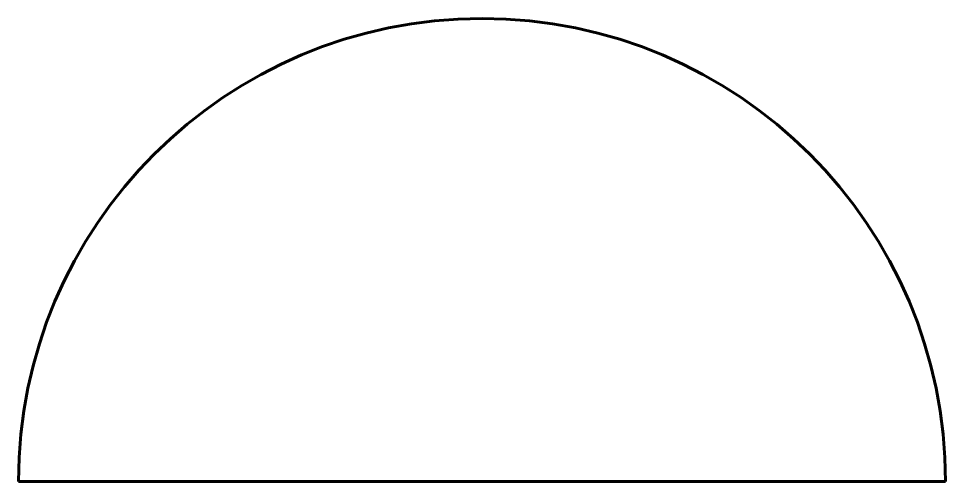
# Model space of a CAD drawing. Header units: millimetres. Extents: x -15.9 to 15.9, y 0 to 15.9.
import ezdxf

# ---------------------------------------------------------------- set-up
doc = ezdxf.new("R2010")
doc.units = ezdxf.units.MM
doc.linetypes.add('K5LT_BASIC', pattern=[0])

msp = doc.modelspace()

# ---------------------------------------------------------------- linework, layer by layer
at = {"color": 150, "linetype": 'K5LT_BASIC', "lineweight": 60, "true_color": 0x0080ff}
msp.add_line((15.901, 0), (-15.901, 0), dxfattribs=at)
msp.add_arc((0, 0), 15.901, 0, 180, dxfattribs=at)

doc.saveas('drawing.dxf')
